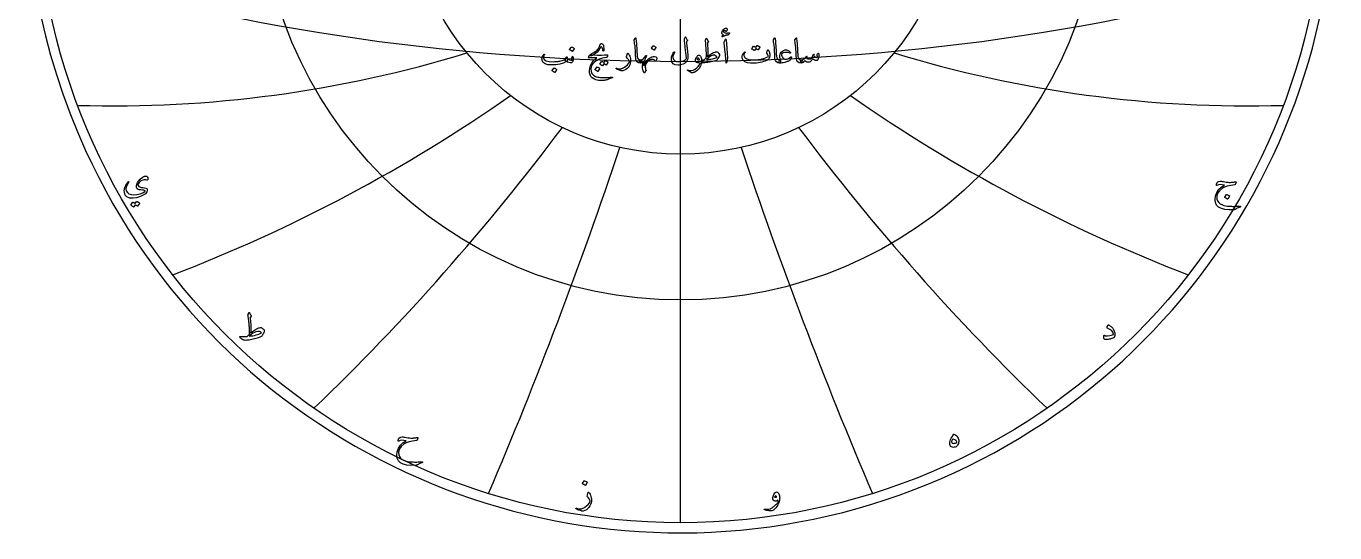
# Model space of a CAD drawing. Header units: millimetres. Extents: x -137 to 137, y -137 to 141.
# Drawn here: x -137.1 to 137.1, y -137.1 to -31.1 of the extents above; entities that cross this region are included whole.
import ezdxf

# ---------------------------------------------------------------- set-up
doc = ezdxf.new("R2010")
doc.units = ezdxf.units.MM
for name, color, linetype in [('CUT_OUTER', 1, 'Continuous'), ('ENGRAVE', 7, 'Continuous'), ('ENGRAVE_FINE', 8, 'Continuous'), ('TEXT', 5, 'Continuous')]:
    doc.layers.add(name, color=color, linetype=linetype)

msp = doc.modelspace()

# ---------------------------------------------------------------- linework, layer by layer
at = {"layer": 'CUT_OUTER'}
for start, end in [(92.1943, 204.6095), (204.6093, 87.8054)]:
    msp.add_arc((0, 0), 137.1, start, end, dxfattribs=at)
at = {"layer": 'ENGRAVE'}
for points in [[(0, -135), (0, 135)], [(0, -135), (0, -57.85)]]:
    msp.add_lwpolyline(points, dxfattribs=at)
for radius in [135, 88.37, 57.85]:
    msp.add_circle((0, 0), radius, dxfattribs=at)
for centre, radius, start, end in [((-118.91, 205.95), 253.7, 268.3266, 286.9978), ((118.91, 205.95), 253.7, 253.0022, 271.6734), ((-223.78, 223.78), 328.57, 290.9332, 304.9366), ((223.78, 223.78), 328.57, 235.0634, 249.0668), ((-410.54, 237.02), 482.21, 313.7976, 323.1332), ((410.54, 237.02), 482.21, 216.8668, 226.2024), ((-915.03, 245.18), 951.42, 336.84938, 341.51719), ((915.03, 245.18), 951.42, 198.48281, 203.15062)]:
    msp.add_arc(centre, radius, start, end, dxfattribs=at)
at = {"layer": 'ENGRAVE_FINE'}
msp.add_arc((0, 439.66), 478.09, 253.7726, 286.2274, dxfattribs=at)
at = {"layer": 'TEXT'}
for points in [[(10.01, -32.89), (9.92, -32.9), (9.83, -32.92), (9.75, -32.94), (9.68, -32.95), (9.61, -32.97), (9.55, -32.98), (9.5, -33), (9.45, -33.01), (9.41, -33.03), (9.36, -33.05), (9.29, -33.07), (9.22, -33.1), (9.14, -33.13), (9.05, -33.17), (8.95, -33.22), (8.84, -33.26), (8.8, -33.28), (8.76, -33.28), (8.73, -33.26), (8.71, -33.24), (8.69, -33.16), (8.73, -33.08), (8.83, -32.99), (8.99, -32.88), (8.87, -32.81), (8.78, -32.74), (8.72, -32.66), (8.68, -32.58), (8.68, -32.42), (8.72, -32.24), (8.8, -32.06), (8.93, -31.86), (9.09, -31.68), (9.24, -31.55), (9.41, -31.48), (9.58, -31.47), (9.67, -31.5), (9.73, -31.54), (9.77, -31.62), (9.77, -31.72), (9.76, -31.83), (9.73, -31.93), (9.69, -32.02), (9.64, -32.1), (9.59, -32.15), (9.55, -32.18), (9.51, -32.17), (9.47, -32.13), (9.42, -32.07), (9.37, -32.03), (9.32, -32.01), (9.25, -31.99), (9.18, -31.99), (9.12, -32.01), (9.07, -32.04), (9.03, -32.08), (8.99, -32.13), (8.98, -32.18), (9, -32.23), (9.03, -32.27), (9.17, -32.37), (9.33, -32.44), (9.52, -32.49), (9.74, -32.51), (9.76, -32.51), (9.78, -32.51), (9.81, -32.5), (9.83, -32.5), (9.86, -32.49), (9.89, -32.49), (9.93, -32.48), (9.96, -32.47), (10, -32.47), (10.03, -32.46), (10.07, -32.45), (10.09, -32.45), (10.12, -32.44), (10.14, -32.44), (10.16, -32.44), (10.17, -32.44), (10.2, -32.44), (10.23, -32.45), (10.25, -32.47), (10.26, -32.49), (10.27, -32.51), (10.27, -32.53), (10.27, -32.55), (10.27, -32.57), (10.2, -32.7), (10.13, -32.8), (10.07, -32.86), (10.01, -32.89)], [(-22.87, -35.43), (-22.86, -35.43), (-22.85, -35.42), (-22.84, -35.42), (-22.82, -35.42), (-22.67, -35.48), (-22.54, -35.55), (-22.42, -35.63), (-22.3, -35.73), (-22.29, -35.74), (-22.28, -35.75), (-22.29, -35.77), (-22.29, -35.78), (-22.63, -36.33), (-22.65, -36.35), (-22.66, -36.35), (-22.68, -36.34), (-22.71, -36.33), (-22.73, -36.31), (-22.76, -36.29), (-22.8, -36.26), (-22.86, -36.23), (-22.93, -36.18), (-23.01, -36.13), (-23.11, -36.07), (-23.21, -36.01), (-23.23, -36), (-23.24, -35.99), (-23.24, -35.98), (-23.23, -35.96)], [(-19.09, -37.21), (-19.04, -37.16), (-18.99, -37.11), (-18.94, -37.06), (-18.87, -37.01), (-18.81, -36.96), (-18.73, -36.91), (-18.65, -36.86), (-18.56, -36.81), (-18.17, -36.58), (-17.86, -36.38), (-17.62, -36.21), (-17.44, -36.06), (-17.31, -35.91), (-17.2, -35.76), (-17.11, -35.6), (-17.03, -35.43), (-17, -35.34), (-16.97, -35.26), (-16.94, -35.18), (-16.9, -35.11), (-16.87, -35.04), (-16.85, -34.98), (-16.82, -34.93), (-16.79, -34.88), (-16.73, -34.79), (-16.67, -34.73), (-16.6, -34.69), (-16.52, -34.68), (-16.45, -34.69), (-16.38, -34.73), (-16.31, -34.79), (-16.24, -34.88), (-16.16, -35.07), (-16.1, -35.35), (-16.08, -35.73), (-16.09, -36.18), (-16.09, -36.22), (-16.11, -36.25), (-16.13, -36.27), (-16.16, -36.28), (-16.19, -36.27), (-16.22, -36.25), (-16.24, -36.22), (-16.25, -36.17), (-16.3, -35.83), (-16.38, -35.58), (-16.49, -35.43), (-16.62, -35.38), (-16.65, -35.38), (-16.68, -35.4), (-16.72, -35.43), (-16.76, -35.47), (-16.77, -35.5), (-16.79, -35.53), (-16.81, -35.56), (-16.84, -35.61), (-16.86, -35.65), (-16.89, -35.71), (-16.92, -35.77), (-16.96, -35.83), (-17.17, -36.17), (-17.45, -36.49), (-17.8, -36.78), (-18.24, -37.05), (-18.24, -37.06), (-18.25, -37.06), (-18.28, -37.08), (-18.31, -37.1), (-18.35, -37.12), (-18.4, -37.15), (-18.46, -37.19), (-18.53, -37.23), (-18.67, -37.29), (-18.81, -37.31), (-18.95, -37.28), (-19.09, -37.21)], [(-9.45, -33.55), (-9.44, -33.53), (-9.43, -33.52), (-9.41, -33.51), (-9.4, -33.51), (-9.39, -33.52), (-9.37, -33.55), (-9.36, -33.6), (-9.34, -33.66), (-9.28, -34.21), (-9.24, -34.71), (-9.2, -35.17), (-9.17, -35.59), (-9.15, -35.95), (-9.14, -36.27), (-9.12, -36.55), (-9.11, -36.8), (-9.1, -37.01), (-9.09, -37.18), (-9.08, -37.32), (-9.08, -37.42), (-9.01, -37.71), (-8.87, -37.93), (-8.65, -38.07), (-8.35, -38.13), (-8.27, -38.15), (-8.21, -38.2), (-8.19, -38.28), (-8.2, -38.39), (-8.23, -38.56), (-8.27, -38.68), (-8.31, -38.76), (-8.35, -38.78), (-8.77, -38.73), (-9.08, -38.56), (-9.28, -38.28), (-9.37, -37.9), (-9.38, -37.71), (-9.39, -37.52), (-9.4, -37.34), (-9.41, -37.15), (-9.42, -36.96), (-9.43, -36.78), (-9.44, -36.59), (-9.45, -36.4), (-9.46, -36.04), (-9.48, -35.72), (-9.5, -35.43), (-9.53, -35.18), (-9.57, -34.94), (-9.61, -34.68), (-9.66, -34.4), (-9.71, -34.11), (-9.71, -34.06), (-9.71, -34.01), (-9.7, -33.97), (-9.69, -33.93)], [(-5.76, -35.17), (-5.75, -35.16), (-5.74, -35.15), (-5.72, -35.15), (-5.7, -35.15), (-5.56, -35.21), (-5.43, -35.28), (-5.3, -35.36), (-5.19, -35.46), (-5.17, -35.47), (-5.17, -35.49), (-5.17, -35.5), (-5.18, -35.51), (-5.52, -36.07), (-5.53, -36.08), (-5.55, -36.08), (-5.57, -36.08), (-5.59, -36.06), (-5.61, -36.04), (-5.64, -36.02), (-5.69, -35.99), (-5.74, -35.96), (-5.81, -35.91), (-5.9, -35.86), (-5.99, -35.8), (-6.1, -35.74), (-6.11, -35.73), (-6.12, -35.72), (-6.12, -35.71), (-6.11, -35.7)], [(0.98, -33.38), (1, -33.36), (1.01, -33.34), (1.03, -33.33), (1.06, -33.33), (1.08, -33.33), (1.1, -33.35), (1.12, -33.37), (1.13, -33.4), (1.2, -33.56), (1.27, -33.71), (1.34, -33.83), (1.43, -33.92), (1.45, -33.96), (1.46, -34), (1.45, -34.05), (1.42, -34.1), (1.4, -34.12), (1.38, -34.15), (1.37, -34.17), (1.35, -34.19), (1.34, -34.21), (1.33, -34.23), (1.31, -34.25), (1.3, -34.27), (1.28, -34.29), (1.27, -34.33), (1.26, -34.37), (1.26, -34.41), (1.27, -34.54), (1.28, -34.67), (1.29, -34.82), (1.31, -34.98), (1.33, -35.15), (1.35, -35.33), (1.37, -35.53), (1.4, -35.73), (1.42, -35.94), (1.45, -36.13), (1.47, -36.31), (1.49, -36.48), (1.5, -36.63), (1.52, -36.78), (1.53, -36.91), (1.54, -37.03), (1.54, -37.39), (1.52, -37.73), (1.45, -38.06), (1.34, -38.36), (1.23, -38.54), (1.07, -38.7), (0.85, -38.85), (0.58, -38.99), (0.28, -39.1), (0, -39.19), (-0.27, -39.23), (-0.51, -39.25), (-1.12, -39.16), (-1.56, -38.93), (-1.83, -38.55), (-1.92, -38.03), (-1.89, -37.63), (-1.79, -37.25), (-1.61, -36.88), (-1.37, -36.51), (-1.35, -36.49), (-1.33, -36.47), (-1.31, -36.47), (-1.29, -36.47), (-1.27, -36.48), (-1.25, -36.49), (-1.24, -36.51), (-1.23, -36.52), (-1.23, -36.55), (-1.23, -36.57), (-1.23, -36.6), (-1.24, -36.62), (-1.41, -36.94), (-1.53, -37.22), (-1.59, -37.45), (-1.6, -37.63), (-1.48, -38.01), (-1.22, -38.29), (-0.82, -38.44), (-0.27, -38.48), (0.22, -38.42), (0.63, -38.3), (0.98, -38.11), (1.24, -37.84), (1.24, -37.72), (1.23, -37.57), (1.22, -37.4), (1.2, -37.21), (1.18, -37), (1.15, -36.76), (1.12, -36.51), (1.08, -36.23), (1.04, -35.94), (1.01, -35.65), (0.98, -35.38), (0.95, -35.1), (0.92, -34.83), (0.89, -34.57), (0.87, -34.3), (0.85, -34.05), (0.82, -33.8), (0.83, -33.77), (0.83, -33.75), (0.84, -33.72), (0.85, -33.7)], [(5.41, -33.64), (5.43, -33.62), (5.44, -33.61), (5.46, -33.61), (5.47, -33.61), (5.48, -33.61), (5.5, -33.62), (5.51, -33.64), (5.52, -33.66), (5.57, -33.76), (5.61, -33.85), (5.65, -33.94), (5.69, -34.01), (5.73, -34.08), (5.76, -34.14), (5.8, -34.19), (5.83, -34.23), (5.86, -34.26), (5.86, -34.3), (5.86, -34.34), (5.83, -34.38), (5.69, -34.56), (5.67, -34.59), (5.66, -34.62), (5.65, -34.66), (5.65, -34.71), (5.67, -35.05), (5.69, -35.35), (5.71, -35.61), (5.72, -35.83), (5.73, -36.01), (5.74, -36.15), (5.74, -36.25), (5.74, -36.31), (5.74, -36.49), (5.74, -36.66), (5.73, -36.82), (5.72, -36.97), (5.71, -37.11), (5.69, -37.24), (5.67, -37.36), (5.65, -37.47), (6.14, -37.1), (6.57, -36.81), (6.93, -36.6), (7.23, -36.49), (7.36, -36.46), (7.47, -36.44), (7.58, -36.45), (7.67, -36.47), (7.8, -36.54), (7.92, -36.64), (8.03, -36.79), (8.14, -36.97), (8.16, -37.01), (8.16, -37.06), (8.16, -37.11), (8.15, -37.18), (8.08, -37.4), (7.99, -37.61), (7.89, -37.81), (7.78, -38), (7.67, -38.13), (7.51, -38.23), (7.31, -38.32), (7.07, -38.4), (6.74, -38.47), (6.41, -38.53), (6.09, -38.59), (5.76, -38.65), (5.44, -38.69), (5.13, -38.73), (4.81, -38.76), (4.5, -38.78), (4.47, -38.77), (4.44, -38.74), (4.41, -38.69), (4.38, -38.62), (4.36, -38.54), (4.34, -38.45), (4.34, -38.37), (4.35, -38.29), (4.37, -38.23), (4.4, -38.18), (4.45, -38.14), (4.5, -38.13), (4.58, -38.12), (4.65, -38.12), (4.71, -38.11), (4.78, -38.11), (4.83, -38.1), (4.89, -38.09), (4.94, -38.09), (4.98, -38.08), (5.39, -37.69), (5.39, -37.67), (5.4, -37.65), (5.4, -37.63), (5.4, -37.59), (5.41, -37.56), (5.41, -37.52), (5.41, -37.47), (5.42, -37.42), (5.42, -37.36), (5.42, -37.3), (5.42, -37.23), (5.43, -37.17), (5.43, -37.09), (5.43, -37.02), (5.43, -36.94), (5.43, -36.86), (5.42, -36.76), (5.42, -36.65), (5.42, -36.53), (5.41, -36.38), (5.4, -36.21), (5.39, -36.03), (5.38, -35.84), (5.37, -35.62), (5.34, -35.15), (5.31, -34.78), (5.28, -34.5), (5.26, -34.32), (5.24, -34.21), (5.23, -34.12), (5.22, -34.07), (5.22, -34.03), (5.24, -33.97), (5.27, -33.92), (5.29, -33.87), (5.31, -33.82), (5.34, -33.77), (5.36, -33.73), (5.39, -33.68), (5.41, -33.64)], [(9.35, -33.92), (9.42, -33.78), (9.48, -33.74), (9.52, -33.78), (9.55, -33.9), (9.71, -35.68), (9.81, -36.77), (9.84, -37.64), (9.78, -38.3), (9.65, -38.73), (9.63, -38.77), (9.6, -38.78), (9.59, -38.79), (9.57, -38.77), (9.56, -38.75), (9.55, -38.72), (9.54, -38.69), (9.54, -38.65), (9.54, -38.34), (9.53, -38), (9.5, -37.65), (9.45, -37.28), (9.44, -37.18), (9.42, -36.92), (9.37, -36.49), (9.3, -35.9), (9.14, -34.59), (9.14, -34.52), (9.14, -34.45), (9.15, -34.39), (9.17, -34.34)], [(16.03, -35.12), (16.04, -35.11), (16.05, -35.1), (16.07, -35.1), (16.09, -35.1), (16.16, -35.13), (16.23, -35.16), (16.3, -35.19), (16.36, -35.22), (16.42, -35.26), (16.48, -35.3), (16.54, -35.35), (16.6, -35.4), (16.61, -35.41), (16.62, -35.43), (16.62, -35.45), (16.61, -35.46), (16.26, -36.02), (16.25, -36.02), (16.24, -36.02), (16.22, -36.02), (16.2, -36), (16.18, -35.99), (16.15, -35.97), (16.12, -35.95), (16.07, -35.92), (16.02, -35.88), (15.95, -35.84), (15.87, -35.8), (15.78, -35.75), (15.51, -36.17), (15.49, -36.19), (15.48, -36.19), (15.46, -36.18), (15.43, -36.17), (15.41, -36.15), (15.38, -36.13), (15.34, -36.1), (15.28, -36.07), (15.21, -36.02), (15.13, -35.97), (15.04, -35.91), (14.93, -35.85), (14.91, -35.84), (14.91, -35.83), (14.91, -35.82), (14.92, -35.8), (15.27, -35.27), (15.28, -35.27), (15.3, -35.26), (15.31, -35.26), (15.33, -35.26), (15.39, -35.28), (15.45, -35.3), (15.51, -35.33), (15.56, -35.36), (15.62, -35.39), (15.67, -35.42), (15.72, -35.46), (15.77, -35.5)], [(19.72, -33.55), (19.73, -33.53), (19.74, -33.52), (19.76, -33.51), (19.77, -33.51), (19.78, -33.52), (19.8, -33.55), (19.81, -33.6), (19.83, -33.66), (19.89, -34.21), (19.93, -34.71), (19.97, -35.17), (20, -35.59), (20.02, -35.95), (20.03, -36.27), (20.05, -36.55), (20.06, -36.8), (20.07, -37.01), (20.08, -37.18), (20.09, -37.32), (20.09, -37.42), (20.16, -37.71), (20.3, -37.93), (20.52, -38.07), (20.82, -38.13), (20.9, -38.15), (20.96, -38.2), (20.98, -38.28), (20.97, -38.39), (20.94, -38.56), (20.9, -38.68), (20.86, -38.76), (20.82, -38.78), (20.4, -38.73), (20.09, -38.56), (19.89, -38.28), (19.8, -37.9), (19.79, -37.71), (19.78, -37.52), (19.77, -37.34), (19.76, -37.15), (19.75, -36.96), (19.74, -36.78), (19.73, -36.59), (19.72, -36.4), (19.71, -36.04), (19.69, -35.72), (19.67, -35.43), (19.64, -35.18), (19.6, -34.94), (19.56, -34.68), (19.51, -34.4), (19.46, -34.11), (19.46, -34.06), (19.46, -34.01), (19.47, -33.97), (19.48, -33.93)], [(24.21, -33.55), (24.22, -33.53), (24.24, -33.52), (24.25, -33.51), (24.26, -33.51), (24.28, -33.52), (24.29, -33.55), (24.31, -33.6), (24.32, -33.66), (24.38, -34.21), (24.43, -34.71), (24.47, -35.17), (24.49, -35.59), (24.51, -35.95), (24.53, -36.27), (24.54, -36.55), (24.55, -36.8), (24.57, -37.01), (24.57, -37.18), (24.58, -37.32), (24.59, -37.42), (24.65, -37.71), (24.79, -37.93), (25.01, -38.07), (25.31, -38.13), (25.4, -38.15), (25.45, -38.2), (25.47, -38.28), (25.46, -38.39), (25.43, -38.56), (25.39, -38.68), (25.35, -38.76), (25.31, -38.78), (24.89, -38.73), (24.58, -38.56), (24.38, -38.28), (24.3, -37.9), (24.28, -37.71), (24.27, -37.52), (24.26, -37.34), (24.25, -37.15), (24.24, -36.96), (24.23, -36.78), (24.22, -36.59), (24.22, -36.4), (24.2, -36.04), (24.18, -35.72), (24.16, -35.43), (24.13, -35.18), (24.09, -34.94), (24.05, -34.68), (24.01, -34.4), (23.96, -34.11), (23.95, -34.06), (23.95, -34.01), (23.96, -33.97), (23.98, -33.93)], [(-23.79, -37.82), (-23.78, -37.83), (-23.77, -37.83), (-23.77, -37.83), (-23.76, -37.84), (-23.76, -37.84), (-23.75, -37.85), (-23.74, -37.85), (-23.74, -37.86), (-23.68, -37.93), (-23.66, -38.03), (-23.67, -38.15), (-23.72, -38.31), (-23.76, -38.4), (-23.8, -38.46), (-23.85, -38.49), (-23.9, -38.48), (-23.92, -38.46), (-23.94, -38.46), (-23.96, -38.46), (-23.97, -38.47), (-24.56, -38.79), (-25.28, -39.02), (-26.1, -39.16), (-27.05, -39.19), (-27.81, -39.13), (-28.39, -38.95), (-28.78, -38.67), (-28.98, -38.28), (-29.01, -38.09), (-29.02, -37.91), (-29, -37.72), (-28.96, -37.54), (-28.9, -37.38), (-28.83, -37.23), (-28.74, -37.09), (-28.64, -36.97), (-28.63, -36.95), (-28.61, -36.94), (-28.59, -36.94), (-28.56, -36.94), (-28.54, -36.95), (-28.53, -36.96), (-28.52, -36.97), (-28.51, -36.99), (-28.5, -37), (-28.5, -37.02), (-28.51, -37.05), (-28.53, -37.08), (-28.63, -37.23), (-28.7, -37.38), (-28.73, -37.53), (-28.73, -37.67), (-28.56, -38.03), (-28.16, -38.29), (-27.53, -38.44), (-26.67, -38.5), (-26.43, -38.49), (-26.2, -38.48), (-25.96, -38.46), (-25.73, -38.44), (-25.5, -38.41), (-25.27, -38.37), (-25.04, -38.32), (-24.82, -38.27), (-24.6, -38.2), (-24.43, -38.14), (-24.29, -38.08), (-24.19, -38.02), (-24.15, -37.99), (-24.11, -37.95), (-24.08, -37.9), (-24.05, -37.84), (-24.03, -37.78), (-24, -37.72), (-23.97, -37.65), (-23.95, -37.57), (-23.94, -37.54), (-23.92, -37.52), (-23.9, -37.51), (-23.88, -37.5), (-23.85, -37.49), (-23.82, -37.49), (-23.8, -37.5), (-23.77, -37.52), (-23.76, -37.54), (-23.74, -37.57), (-23.74, -37.61), (-23.74, -37.65)], [(-24.01, -38.4), (-24.09, -38.33), (-24.13, -38.23), (-24.13, -38.12), (-24.09, -37.99), (-24.02, -37.87), (-23.95, -37.8), (-23.88, -37.77), (-23.82, -37.79), (-23.55, -37.97), (-23.28, -38.1), (-23.01, -38.17), (-22.74, -38.19), (-22.73, -38.19), (-22.72, -38.19), (-22.72, -38.18), (-22.71, -38.16), (-22.72, -38.14), (-22.74, -38.1), (-22.78, -38.06), (-22.82, -38), (-22.83, -37.98), (-22.84, -37.96), (-22.84, -37.94), (-22.84, -37.92), (-22.66, -37.42), (-22.66, -37.4), (-22.65, -37.39), (-22.63, -37.38), (-22.62, -37.38), (-22.61, -37.38), (-22.59, -37.39), (-22.58, -37.4), (-22.58, -37.42), (-22.52, -37.58), (-22.49, -37.74), (-22.48, -37.9), (-22.49, -38.06), (-22.52, -38.26), (-22.57, -38.42), (-22.63, -38.55), (-22.71, -38.64), (-22.76, -38.68), (-22.81, -38.72), (-22.86, -38.74), (-22.9, -38.75), (-23.15, -38.76), (-23.41, -38.7), (-23.7, -38.58), (-24.01, -38.4)], [(-18.3, -37.09), (-17.37, -37.12), (-16.56, -37.13), (-15.89, -37.1), (-15.33, -37.05), (-15.32, -37.04), (-15.3, -37.05), (-15.29, -37.05), (-15.28, -37.06), (-15.27, -37.07), (-15.27, -37.08), (-15.27, -37.09), (-15.27, -37.11), (-15.28, -37.18), (-15.3, -37.24), (-15.31, -37.29), (-15.32, -37.34), (-15.33, -37.39), (-15.35, -37.43), (-15.36, -37.46), (-15.37, -37.49), (-15.39, -37.53), (-15.42, -37.57), (-15.45, -37.59), (-15.49, -37.6), (-16.32, -37.75), (-17.05, -37.99), (-17.67, -38.31), (-18.19, -38.72), (-18.44, -39.02), (-18.63, -39.33), (-18.75, -39.66), (-18.79, -40.01), (-18.75, -40.55), (-18.57, -41), (-18.26, -41.34), (-17.82, -41.58), (-17.59, -41.66), (-17.34, -41.72), (-17.07, -41.76), (-16.77, -41.8), (-16.45, -41.82), (-16.11, -41.83), (-15.75, -41.83), (-15.36, -41.82), (-15.22, -41.81), (-15.09, -41.81), (-14.96, -41.8), (-14.83, -41.79), (-14.7, -41.77), (-14.58, -41.76), (-14.46, -41.75), (-14.35, -41.73), (-14.31, -41.73), (-14.29, -41.74), (-14.27, -41.76), (-14.27, -41.79), (-14.27, -41.83), (-14.28, -41.86), (-14.29, -41.88), (-14.31, -41.89), (-14.51, -41.97), (-14.71, -42.05), (-14.89, -42.12), (-15.06, -42.18), (-15.23, -42.24), (-15.37, -42.29), (-15.51, -42.33), (-15.64, -42.36), (-15.76, -42.38), (-15.87, -42.4), (-15.98, -42.42), (-16.09, -42.44), (-16.2, -42.45), (-16.3, -42.46), (-16.4, -42.46), (-16.5, -42.46), (-17.18, -42.41), (-17.74, -42.29), (-18.19, -42.12), (-18.53, -41.88), (-18.78, -41.58), (-18.96, -41.24), (-19.05, -40.84), (-19.08, -40.39), (-19.01, -39.84), (-18.84, -39.3), (-18.57, -38.78), (-18.2, -38.27), (-18.06, -38.12), (-17.89, -37.97), (-17.71, -37.83), (-17.51, -37.7), (-19.27, -37.68), (-19.31, -37.67), (-19.33, -37.63), (-19.32, -37.59), (-19.29, -37.52), (-19.23, -37.44), (-19.18, -37.35), (-19.13, -37.28), (-19.09, -37.22), (-19.05, -37.17), (-19.02, -37.12), (-18.99, -37.09), (-18.97, -37.07), (-18.92, -37.06), (-18.79, -37.07), (-18.59, -37.07), (-18.3, -37.09)], [(-15.78, -38.3), (-15.77, -38.29), (-15.76, -38.29), (-15.74, -38.29), (-15.72, -38.29), (-15.65, -38.31), (-15.58, -38.34), (-15.52, -38.38), (-15.45, -38.41), (-15.39, -38.45), (-15.33, -38.49), (-15.27, -38.54), (-15.21, -38.58), (-15.2, -38.6), (-15.19, -38.62), (-15.19, -38.63), (-15.2, -38.65), (-15.55, -39.2), (-15.56, -39.21), (-15.57, -39.21), (-15.59, -39.2), (-15.62, -39.19), (-15.63, -39.17), (-15.66, -39.16), (-15.69, -39.13), (-15.74, -39.1), (-15.8, -39.07), (-15.86, -39.03), (-15.94, -38.98), (-16.03, -38.93), (-16.31, -39.36), (-16.32, -39.37), (-16.33, -39.38), (-16.35, -39.37), (-16.38, -39.35), (-16.4, -39.34), (-16.43, -39.32), (-16.47, -39.29), (-16.53, -39.25), (-16.6, -39.21), (-16.68, -39.16), (-16.78, -39.1), (-16.89, -39.03), (-16.9, -39.02), (-16.9, -39.01), (-16.9, -39), (-16.89, -38.99), (-16.54, -38.46), (-16.53, -38.45), (-16.52, -38.45), (-16.5, -38.44), (-16.48, -38.45), (-16.42, -38.47), (-16.36, -38.49), (-16.3, -38.52), (-16.25, -38.54), (-16.19, -38.58), (-16.14, -38.61), (-16.09, -38.65), (-16.04, -38.69)], [(-11.12, -36.76), (-11.12, -36.74), (-11.11, -36.73), (-11.11, -36.72), (-11.1, -36.72), (-11.08, -36.72), (-11.06, -36.73), (-11.03, -36.75), (-10.99, -36.78), (-10.86, -36.93), (-10.75, -37.12), (-10.65, -37.32), (-10.57, -37.55), (-10.51, -37.8), (-10.47, -38.05), (-10.46, -38.29), (-10.47, -38.53), (-10.53, -38.84), (-10.64, -39.14), (-10.79, -39.43), (-10.98, -39.7), (-11.2, -39.95), (-11.46, -40.15), (-11.76, -40.31), (-12.08, -40.42), (-12.17, -40.44), (-12.26, -40.44), (-12.34, -40.44), (-12.43, -40.41), (-12.63, -40.34), (-12.81, -40.28), (-12.97, -40.22), (-13.12, -40.16), (-13.24, -40.11), (-13.34, -40.07), (-13.42, -40.03), (-13.48, -39.99), (-13.49, -39.98), (-13.5, -39.97), (-13.51, -39.96), (-13.51, -39.95), (-13.51, -39.94), (-13.51, -39.92), (-13.5, -39.91), (-13.49, -39.9), (-13.48, -39.89), (-13.46, -39.89), (-13.44, -39.89), (-13.42, -39.89), (-13.3, -39.92), (-13.18, -39.95), (-13.07, -39.97), (-12.96, -39.99), (-12.86, -40), (-12.76, -40), (-12.66, -40), (-12.57, -39.99), (-12.47, -39.98), (-12.38, -39.96), (-12.28, -39.93), (-12.18, -39.89), (-12.07, -39.84), (-11.97, -39.79), (-11.85, -39.72), (-11.74, -39.65), (-11.42, -39.42), (-11.14, -39.17), (-10.91, -38.9), (-10.73, -38.61), (-10.72, -38.58), (-10.71, -38.56), (-10.71, -38.52), (-10.72, -38.49), (-10.79, -38.29), (-10.91, -38.06), (-11.08, -37.81), (-11.28, -37.54), (-11.29, -37.52), (-11.3, -37.51), (-11.3, -37.49), (-11.3, -37.48)], [(-7.19, -38.72), (-7.27, -38.89), (-7.33, -39.07), (-7.36, -39.26), (-7.38, -39.46), (-7.37, -39.67), (-7.35, -39.88), (-7.3, -40.11), (-7.23, -40.33), (-7.22, -40.36), (-7.22, -40.39), (-7.22, -40.41), (-7.23, -40.43), (-7.49, -40.8), (-7.52, -40.83), (-7.54, -40.84), (-7.56, -40.84), (-7.57, -40.83), (-7.82, -40.41), (-7.94, -39.89), (-7.94, -39.27), (-7.81, -38.55), (-7.93, -38.65), (-8.07, -38.72), (-8.2, -38.77), (-8.35, -38.78), (-8.38, -38.77), (-8.41, -38.74), (-8.44, -38.69), (-8.46, -38.63), (-8.47, -38.59), (-8.48, -38.55), (-8.49, -38.51), (-8.5, -38.46), (-8.5, -38.42), (-8.5, -38.38), (-8.51, -38.34), (-8.51, -38.3), (-8.51, -38.23), (-8.48, -38.17), (-8.43, -38.14), (-8.35, -38.13), (-8.05, -38.06), (-7.78, -37.9), (-7.51, -37.64), (-7.27, -37.29), (-7.24, -37.24), (-7.2, -37.21), (-7.17, -37.21), (-7.13, -37.22), (-7.1, -37.24), (-7.09, -37.27), (-7.09, -37.3), (-7.1, -37.33), (-7.17, -37.44), (-7.23, -37.56), (-7.29, -37.67), (-7.35, -37.79), (-7.4, -37.91), (-7.45, -38.04), (-7.5, -38.16), (-7.55, -38.29), (-7.66, -38.63), (-7.72, -38.93), (-7.73, -39.18), (-7.7, -39.38), (-7.69, -39.39), (-7.69, -39.39), (-7.69, -39.4), (-7.69, -39.4), (-7.69, -39.4), (-7.69, -39.39), (-7.69, -39.39), (-7.68, -39.38), (-7.64, -39.28), (-7.59, -39.18), (-7.55, -39.08), (-7.5, -38.98), (-7.45, -38.88), (-7.4, -38.79), (-7.34, -38.7), (-7.28, -38.61), (-7.24, -38.54), (-7.21, -38.5), (-7.17, -38.49), (-7.15, -38.5), (-7.13, -38.53), (-7.13, -38.58), (-7.15, -38.64), (-7.19, -38.72)], [(-5.36, -38.33), (-5.45, -38.18), (-5.58, -38.08), (-5.73, -38.03), (-5.9, -38.03), (-6.01, -38.04), (-6.11, -38.06), (-6.21, -38.08), (-6.3, -38.1), (-6.4, -38.13), (-6.5, -38.17), (-6.59, -38.21), (-6.69, -38.26), (-6.85, -38.37), (-7, -38.52), (-7.15, -38.72), (-7.28, -38.95), (-7.32, -39.01), (-7.36, -39.04), (-7.39, -39.05), (-7.42, -39.03), (-7.45, -39.01), (-7.46, -38.97), (-7.45, -38.93), (-7.44, -38.89), (-7.41, -38.83), (-7.38, -38.78), (-7.36, -38.73), (-7.34, -38.69), (-7.32, -38.66), (-7.31, -38.63), (-7.3, -38.61), (-7.28, -38.59), (-7.18, -38.43), (-7.07, -38.28), (-6.96, -38.15), (-6.84, -38.03), (-6.72, -37.92), (-6.6, -37.82), (-6.48, -37.73), (-6.35, -37.66), (-6.03, -37.51), (-5.73, -37.43), (-5.45, -37.43), (-5.2, -37.49), (-5.09, -37.54), (-5.01, -37.61), (-4.96, -37.7), (-4.95, -37.8), (-4.96, -37.94), (-5, -38.07), (-5.07, -38.19), (-5.16, -38.31), (-5.23, -38.36), (-5.28, -38.38), (-5.33, -38.37), (-5.36, -38.33)], [(4.36, -38.86), (4.19, -39.46), (3.9, -39.96), (3.5, -40.36), (2.99, -40.67), (2.91, -40.7), (2.84, -40.73), (2.77, -40.75), (2.7, -40.77), (2.64, -40.79), (2.57, -40.8), (2.5, -40.81), (2.44, -40.82), (2.29, -40.8), (2.08, -40.72), (1.82, -40.58), (1.51, -40.38), (1.48, -40.35), (1.46, -40.32), (1.45, -40.29), (1.46, -40.27), (1.48, -40.25), (1.5, -40.24), (1.53, -40.24), (1.56, -40.25), (1.88, -40.36), (2.24, -40.36), (2.64, -40.25), (3.08, -40.04), (3.44, -39.8), (3.73, -39.52), (3.97, -39.19), (4.14, -38.82), (4.14, -38.8), (4.14, -38.79), (4.13, -38.79), (4.12, -38.78), (3.87, -38.77), (3.66, -38.74), (3.48, -38.69), (3.34, -38.64), (3.24, -38.55), (3.17, -38.42), (3.14, -38.26), (3.15, -38.07), (3.16, -38.04), (3.16, -38.02), (3.17, -37.99), (3.18, -37.96), (3.18, -37.94), (3.19, -37.91), (3.2, -37.88), (3.21, -37.84), (3.3, -37.64), (3.4, -37.47), (3.52, -37.33), (3.66, -37.23), (3.8, -37.17), (3.94, -37.17), (4.05, -37.23), (4.16, -37.34), (4.26, -37.5), (4.33, -37.68), (4.38, -37.89), (4.4, -38.13), (4.42, -38.13), (4.43, -38.13), (4.44, -38.13), (4.46, -38.12), (4.47, -38.12), (4.48, -38.12), (4.5, -38.12), (4.51, -38.12), (4.56, -38.13), (4.6, -38.16), (4.63, -38.21), (4.64, -38.29), (4.65, -38.37), (4.65, -38.45), (4.64, -38.53), (4.62, -38.61), (4.6, -38.69), (4.57, -38.74), (4.54, -38.77), (4.51, -38.78), (4.37, -38.78), (4.37, -38.79), (4.37, -38.81), (4.36, -38.83), (4.36, -38.86)], [(4.01, -38.05), (3.93, -37.91), (3.85, -37.82), (3.76, -37.77), (3.66, -37.75), (3.6, -37.77), (3.55, -37.79), (3.51, -37.82), (3.47, -37.87), (3.45, -37.89), (3.45, -37.91), (3.46, -37.94), (3.48, -37.97), (3.56, -38.03), (3.66, -38.08), (3.81, -38.1), (3.98, -38.11), (4, -38.1), (4.01, -38.09), (4.01, -38.07), (4.01, -38.05)], [(6.97, -37.14), (6.93, -37.14), (6.9, -37.15), (6.86, -37.15), (6.82, -37.16), (6.46, -37.3), (6.11, -37.5), (5.77, -37.75), (5.43, -38.05), (5.77, -38.02), (6.09, -37.99), (6.39, -37.94), (6.68, -37.9), (6.95, -37.84), (7.21, -37.78), (7.44, -37.71), (7.66, -37.64), (7.68, -37.63), (7.69, -37.62), (7.69, -37.61), (7.68, -37.59), (7.53, -37.4), (7.36, -37.26), (7.17, -37.17), (6.97, -37.14)], [(18.4, -36.08), (18.44, -36.14), (18.49, -36.21), (18.53, -36.28), (18.57, -36.36), (18.6, -36.45), (18.63, -36.54), (18.65, -36.64), (18.67, -36.74), (18.7, -36.95), (18.7, -37.15), (18.69, -37.35), (18.66, -37.55), (18.61, -37.73), (18.54, -37.88), (18.46, -37.99), (18.37, -38.06), (18.07, -38.22), (17.75, -38.36), (17.41, -38.49), (17.06, -38.59), (16.69, -38.68), (16.3, -38.75), (15.89, -38.8), (15.46, -38.83), (14.66, -38.82), (14.01, -38.71), (13.5, -38.5), (13.13, -38.18), (12.97, -37.93), (12.9, -37.66), (12.92, -37.37), (13.01, -37.07), (13.04, -37), (13.08, -36.93), (13.12, -36.87), (13.17, -36.8), (13.22, -36.72), (13.27, -36.65), (13.34, -36.58), (13.4, -36.5), (13.42, -36.48), (13.45, -36.47), (13.47, -36.46), (13.5, -36.47), (13.51, -36.47), (13.53, -36.48), (13.54, -36.5), (13.55, -36.52), (13.55, -36.54), (13.55, -36.57), (13.54, -36.58), (13.53, -36.6), (13.46, -36.68), (13.41, -36.75), (13.36, -36.83), (13.31, -36.92), (13.29, -36.99), (13.27, -37.07), (13.27, -37.14), (13.28, -37.21), (13.51, -37.62), (13.93, -37.91), (14.56, -38.08), (15.38, -38.12), (15.84, -38.1), (16.27, -38.06), (16.68, -38.01), (17.07, -37.93), (17.44, -37.83), (17.79, -37.71), (18.12, -37.57), (18.42, -37.41), (18.39, -37.26), (18.33, -37.09), (18.22, -36.91), (18.08, -36.71), (18.07, -36.69), (18.07, -36.66), (18.08, -36.61), (18.09, -36.54), (18.09, -36.53), (18.1, -36.53), (18.1, -36.52), (18.1, -36.52), (18.12, -36.42), (18.16, -36.32), (18.2, -36.21), (18.26, -36.08), (18.28, -36.04), (18.31, -36.03), (18.35, -36.04), (18.4, -36.08)], [(23.27, -37.6), (23.07, -38.03), (23.04, -38.08), (23.02, -38.11), (23, -38.14), (22.98, -38.16), (22.86, -38.23), (22.74, -38.31), (22.61, -38.37), (22.47, -38.44), (22.33, -38.49), (22.18, -38.55), (22.02, -38.6), (21.85, -38.65), (21.54, -38.73), (21.26, -38.77), (21.02, -38.79), (20.82, -38.78), (20.74, -38.75), (20.69, -38.68), (20.67, -38.57), (20.67, -38.43), (20.69, -38.31), (20.71, -38.21), (20.75, -38.15), (20.79, -38.13), (20.8, -38.13), (20.81, -38.13), (20.81, -38.13), (20.82, -38.13), (20.87, -38.13), (20.93, -38.13), (20.98, -38.13), (21.03, -38.13), (20.94, -38), (20.87, -37.85), (20.83, -37.7), (20.8, -37.52), (20.79, -37.22), (20.85, -36.95), (20.96, -36.71), (21.12, -36.5), (21.34, -36.31), (21.55, -36.16), (21.76, -36.06), (21.96, -36), (22.18, -36), (22.42, -36.08), (22.7, -36.24), (23, -36.49), (23.04, -36.52), (23.06, -36.57), (23.05, -36.61), (23.03, -36.65), (23, -36.69), (22.97, -36.71), (22.93, -36.71), (22.88, -36.7), (22.54, -36.6), (22.2, -36.56), (21.85, -36.59), (21.51, -36.68), (21.37, -36.74), (21.27, -36.8), (21.19, -36.87), (21.15, -36.95), (21.14, -37.05), (21.17, -37.17), (21.24, -37.32), (21.34, -37.5), (21.47, -37.68), (21.59, -37.82), (21.7, -37.91), (21.81, -37.95), (22.04, -37.98), (22.27, -37.95), (22.5, -37.87), (22.73, -37.75), (22.94, -37.6), (23.05, -37.54), (23.14, -37.5), (23.2, -37.48), (23.24, -37.5), (23.26, -37.53), (23.27, -37.55), (23.27, -37.57), (23.27, -37.6)], [(28.83, -36.71), (28.85, -36.7), (28.87, -36.7), (28.89, -36.72), (28.91, -36.76), (28.94, -36.81), (28.96, -36.89), (28.97, -36.99), (28.98, -37.12), (28.98, -37.26), (28.97, -37.4), (28.95, -37.54), (28.93, -37.67), (28.85, -37.93), (28.76, -38.11), (28.66, -38.23), (28.55, -38.27), (28.29, -38.25), (28.06, -38.18), (27.84, -38.07), (27.64, -37.9), (27.51, -38.16), (27.34, -38.37), (27.16, -38.52), (26.95, -38.61), (26.72, -38.63), (26.5, -38.58), (26.27, -38.44), (26.04, -38.24), (25.85, -38.47), (25.67, -38.64), (25.49, -38.75), (25.31, -38.78), (25.28, -38.76), (25.24, -38.7), (25.21, -38.6), (25.18, -38.46), (25.17, -38.32), (25.19, -38.22), (25.24, -38.16), (25.31, -38.13), (25.65, -38.05), (25.94, -37.9), (26.19, -37.69), (26.4, -37.39), (26.41, -37.38), (26.42, -37.37), (26.44, -37.36), (26.45, -37.36), (26.47, -37.36), (26.48, -37.37), (26.5, -37.37), (26.51, -37.39), (26.52, -37.43), (26.5, -37.49), (26.46, -37.59), (26.4, -37.71), (26.48, -37.8), (26.61, -37.87), (26.78, -37.91), (26.99, -37.93), (27.26, -37.88), (27.49, -37.69), (27.69, -37.39), (27.85, -36.95), (27.86, -36.93), (27.87, -36.91), (27.88, -36.9), (27.9, -36.9), (27.92, -36.9), (27.93, -36.91), (27.95, -36.92), (27.96, -36.93), (27.97, -36.95), (27.98, -36.97), (27.98, -36.98), (27.98, -37), (27.9, -37.31), (27.99, -37.38), (28.09, -37.45), (28.21, -37.51), (28.35, -37.55), (28.48, -37.59), (28.58, -37.59), (28.65, -37.57), (28.69, -37.53), (28.7, -37.47), (28.69, -37.38), (28.67, -37.26), (28.62, -37.11), (28.63, -37.07), (28.67, -36.99), (28.74, -36.87), (28.83, -36.71)], [(-26.54, -39.84), (-26.53, -39.83), (-26.52, -39.83), (-26.5, -39.82), (-26.48, -39.83), (-26.34, -39.88), (-26.21, -39.95), (-26.08, -40.04), (-25.97, -40.13), (-25.95, -40.15), (-25.95, -40.16), (-25.95, -40.17), (-25.96, -40.19), (-26.3, -40.74), (-26.31, -40.75), (-26.33, -40.76), (-26.35, -40.75), (-26.37, -40.73), (-26.39, -40.72), (-26.42, -40.7), (-26.47, -40.67), (-26.52, -40.63), (-26.59, -40.59), (-26.68, -40.54), (-26.77, -40.48), (-26.88, -40.41), (-26.89, -40.4), (-26.9, -40.39), (-26.9, -40.38), (-26.89, -40.37)], [(-17.52, -39.63), (-17.52, -39.62), (-17.5, -39.62), (-17.49, -39.61), (-17.47, -39.62), (-17.33, -39.67), (-17.19, -39.74), (-17.07, -39.82), (-16.95, -39.92), (-16.94, -39.93), (-16.93, -39.95), (-16.94, -39.96), (-16.94, -39.98), (-17.29, -40.53), (-17.3, -40.54), (-17.31, -40.55), (-17.33, -40.54), (-17.36, -40.52), (-17.38, -40.51), (-17.41, -40.49), (-17.45, -40.46), (-17.51, -40.42), (-17.58, -40.38), (-17.66, -40.33), (-17.76, -40.27), (-17.87, -40.2), (-17.88, -40.19), (-17.89, -40.18), (-17.89, -40.17), (-17.88, -40.16)], [(-111.84, -63.31), (-112.09, -63.22), (-112.37, -63.22), (-112.67, -63.3), (-113.01, -63.45), (-113.23, -63.6), (-113.4, -63.78), (-113.55, -63.99), (-113.65, -64.23), (-113.67, -64.28), (-113.67, -64.33), (-113.66, -64.38), (-113.64, -64.43), (-113.52, -64.59), (-113.31, -64.72), (-113.02, -64.8), (-112.65, -64.85), (-112.28, -64.89), (-112.01, -64.96), (-111.85, -65.06), (-111.78, -65.2), (-111.77, -65.48), (-111.83, -65.73), (-111.95, -65.95), (-112.13, -66.14), (-112.71, -66.53), (-113.32, -66.82), (-113.97, -67.01), (-114.66, -67.09), (-115.41, -67.04), (-115.98, -66.81), (-116.35, -66.41), (-116.53, -65.84), (-116.55, -65.52), (-116.5, -65.18), (-116.4, -64.81), (-116.24, -64.41), (-116.19, -64.3), (-116.13, -64.2), (-116.07, -64.09), (-116.01, -64), (-115.95, -63.9), (-115.89, -63.81), (-115.82, -63.72), (-115.75, -63.63), (-115.72, -63.6), (-115.68, -63.58), (-115.65, -63.59), (-115.63, -63.62), (-115.61, -63.65), (-115.61, -63.69), (-115.62, -63.72), (-115.64, -63.76), (-115.95, -64.27), (-116.14, -64.73), (-116.2, -65.14), (-116.13, -65.51), (-115.9, -65.89), (-115.57, -66.16), (-115.13, -66.31), (-114.58, -66.36), (-113.88, -66.3), (-113.25, -66.16), (-112.69, -65.93), (-112.2, -65.61), (-112.17, -65.58), (-112.16, -65.55), (-112.17, -65.53), (-112.19, -65.5), (-112.3, -65.45), (-112.48, -65.41), (-112.73, -65.37), (-113.07, -65.34), (-113.41, -65.3), (-113.66, -65.22), (-113.84, -65.11), (-113.94, -64.96), (-113.99, -64.78), (-114, -64.59), (-113.98, -64.39), (-113.93, -64.19), (-113.75, -63.79), (-113.51, -63.42), (-113.21, -63.08), (-112.83, -62.77), (-112.73, -62.7), (-112.64, -62.64), (-112.55, -62.58), (-112.45, -62.54), (-112.37, -62.51), (-112.28, -62.48), (-112.2, -62.46), (-112.13, -62.46), (-111.83, -62.48), (-111.65, -62.61), (-111.59, -62.84), (-111.63, -63.18), (-111.67, -63.26), (-111.72, -63.32), (-111.77, -63.33), (-111.84, -63.31)], [(116.41, -63.79), (116.23, -64.2), (116.21, -64.23), (116.19, -64.25), (116.17, -64.27), (116.14, -64.27), (115.28, -64.41), (114.57, -64.58), (113.99, -64.77), (113.55, -65), (112.94, -65.5), (112.54, -66.05), (112.37, -66.65), (112.41, -67.3), (112.55, -67.65), (112.78, -67.96), (113.11, -68.23), (113.53, -68.46), (113.82, -68.57), (114.19, -68.65), (114.63, -68.71), (115.14, -68.76), (115.42, -68.77), (115.69, -68.78), (115.95, -68.78), (116.21, -68.78), (116.47, -68.77), (116.72, -68.77), (116.97, -68.75), (117.2, -68.73), (117.26, -68.73), (117.3, -68.73), (117.34, -68.75), (117.36, -68.77), (117.37, -68.79), (117.37, -68.81), (117.37, -68.84), (117.36, -68.87), (117.35, -68.88), (117.34, -68.89), (117.33, -68.9), (117.32, -68.91), (117.3, -68.91), (117.29, -68.92), (117.27, -68.93), (117.26, -68.94), (117.04, -69.01), (116.84, -69.08), (116.67, -69.16), (116.52, -69.24), (116.43, -69.29), (116.35, -69.34), (116.27, -69.38), (116.2, -69.42), (116.14, -69.44), (116.09, -69.46), (116.06, -69.47), (116.03, -69.48), (114.97, -69.52), (114.07, -69.44), (113.33, -69.25), (112.74, -68.94), (112.32, -68.52), (112.08, -68), (112, -67.37), (112.09, -66.64), (112.35, -65.9), (112.74, -65.27), (113.28, -64.75), (113.97, -64.34), (113.48, -64.24), (113.06, -64.22), (112.7, -64.27), (112.4, -64.39), (112.38, -64.4), (112.35, -64.41), (112.33, -64.41), (112.31, -64.41), (112.29, -64.4), (112.28, -64.39), (112.28, -64.37), (112.27, -64.35), (112.28, -64.26), (112.3, -64.16), (112.32, -64.07), (112.35, -63.97), (112.45, -63.79), (112.61, -63.66), (112.82, -63.57), (113.09, -63.53), (113.27, -63.53), (113.48, -63.55), (113.74, -63.59), (114.05, -63.65), (114.36, -63.7), (114.65, -63.74), (114.91, -63.76), (115.15, -63.76), (115.27, -63.76), (115.39, -63.75), (115.52, -63.74), (115.66, -63.73), (115.8, -63.71), (115.95, -63.7), (116.1, -63.67), (116.27, -63.65), (116.36, -63.64), (116.42, -63.67), (116.43, -63.71), (116.41, -63.79)], [(-114, -67.77), (-113.99, -67.76), (-113.98, -67.76), (-113.96, -67.76), (-113.94, -67.76), (-113.86, -67.79), (-113.79, -67.82), (-113.72, -67.85), (-113.65, -67.89), (-113.58, -67.93), (-113.52, -67.98), (-113.45, -68.02), (-113.39, -68.08), (-113.38, -68.09), (-113.37, -68.11), (-113.38, -68.13), (-113.38, -68.15), (-113.76, -68.73), (-113.77, -68.74), (-113.78, -68.74), (-113.8, -68.73), (-113.82, -68.72), (-113.84, -68.7), (-113.87, -68.68), (-113.91, -68.66), (-113.96, -68.63), (-114.02, -68.59), (-114.09, -68.55), (-114.17, -68.5), (-114.27, -68.45), (-114.56, -68.9), (-114.57, -68.92), (-114.59, -68.92), (-114.61, -68.91), (-114.64, -68.9), (-114.66, -68.88), (-114.69, -68.86), (-114.74, -68.83), (-114.8, -68.79), (-114.87, -68.74), (-114.96, -68.69), (-115.06, -68.63), (-115.18, -68.56), (-115.19, -68.54), (-115.2, -68.53), (-115.2, -68.52), (-115.19, -68.51), (-114.81, -67.94), (-114.8, -67.93), (-114.78, -67.93), (-114.77, -67.93), (-114.75, -67.93), (-114.68, -67.95), (-114.62, -67.97), (-114.56, -68), (-114.5, -68.03), (-114.44, -68.07), (-114.39, -68.1), (-114.33, -68.14), (-114.28, -68.18)], [(114.42, -66.3), (114.43, -66.29), (114.44, -66.28), (114.46, -66.28), (114.48, -66.28), (114.63, -66.34), (114.77, -66.42), (114.9, -66.5), (115.03, -66.61), (115.04, -66.62), (115.05, -66.64), (115.04, -66.65), (115.04, -66.67), (114.67, -67.26), (114.66, -67.27), (114.64, -67.27), (114.62, -67.27), (114.6, -67.25), (114.57, -67.23), (114.54, -67.21), (114.49, -67.18), (114.43, -67.14), (114.36, -67.09), (114.27, -67.04), (114.17, -66.98), (114.05, -66.91), (114.04, -66.9), (114.03, -66.88), (114.03, -66.87), (114.04, -66.86)], [(-90.62, -91.41), (-90.59, -91.33), (-90.55, -91.25), (-90.52, -91.19), (-90.5, -91.13), (-90.48, -91.09), (-90.46, -91.05), (-90.45, -91.03), (-90.45, -91.02), (-90.43, -91), (-90.42, -90.99), (-90.4, -90.98), (-90.38, -90.98), (-90.36, -90.98), (-90.34, -90.99), (-90.33, -91), (-90.32, -91.02), (-90.28, -91.12), (-90.24, -91.21), (-90.21, -91.28), (-90.18, -91.35), (-90.17, -91.38), (-90.15, -91.41), (-90.12, -91.44), (-90.1, -91.47), (-90.07, -91.51), (-90.04, -91.55), (-90.01, -91.58), (-89.97, -91.63), (-89.95, -91.67), (-89.94, -91.71), (-89.95, -91.75), (-89.97, -91.79), (-90.12, -91.98), (-90.14, -92.01), (-90.15, -92.05), (-90.16, -92.08), (-90.16, -92.11), (-90.08, -92.97), (-90.03, -93.66), (-90.01, -94.19), (-90.02, -94.55), (-90.03, -94.69), (-90.04, -94.82), (-90.04, -94.93), (-90.05, -95.03), (-90.06, -95.12), (-90.07, -95.2), (-90.09, -95.26), (-90.1, -95.32), (-89.87, -95.14), (-89.65, -94.98), (-89.45, -94.84), (-89.27, -94.72), (-89.11, -94.61), (-88.96, -94.52), (-88.84, -94.44), (-88.73, -94.38), (-88.53, -94.3), (-88.35, -94.23), (-88.18, -94.18), (-88.02, -94.15), (-87.94, -94.15), (-87.85, -94.16), (-87.76, -94.2), (-87.67, -94.25), (-87.48, -94.38), (-87.34, -94.51), (-87.25, -94.64), (-87.22, -94.75), (-87.22, -94.89), (-87.25, -95.03), (-87.31, -95.2), (-87.39, -95.38), (-87.49, -95.56), (-87.58, -95.71), (-87.66, -95.83), (-87.74, -95.92), (-87.89, -96.03), (-88.15, -96.15), (-88.51, -96.29), (-88.99, -96.45), (-89.26, -96.53), (-89.53, -96.59), (-89.8, -96.65), (-90.08, -96.71), (-90.36, -96.75), (-90.64, -96.78), (-90.93, -96.81), (-91.22, -96.83), (-91.33, -96.81), (-91.43, -96.78), (-91.52, -96.75), (-91.61, -96.72), (-91.7, -96.68), (-91.78, -96.64), (-91.86, -96.6), (-91.93, -96.55), (-92.06, -96.45), (-92.17, -96.36), (-92.26, -96.26), (-92.33, -96.16), (-92.36, -96.08), (-92.37, -96.03), (-92.35, -96), (-92.3, -95.99), (-92.15, -96.01), (-91.99, -96.02), (-91.83, -96.03), (-91.65, -96.04), (-91.46, -96.04), (-91.26, -96.03), (-91.05, -96.02), (-90.82, -96.01), (-90.31, -95.51), (-90.3, -95.3), (-90.3, -95.1), (-90.3, -94.89), (-90.3, -94.68), (-90.31, -94.47), (-90.32, -94.26), (-90.33, -94.04), (-90.35, -93.83), (-90.37, -93.61), (-90.39, -93.4), (-90.41, -93.2), (-90.44, -93), (-90.46, -92.81), (-90.48, -92.63), (-90.5, -92.45), (-90.52, -92.28), (-90.54, -92.13), (-90.56, -91.99), (-90.57, -91.87), (-90.59, -91.77), (-90.6, -91.69), (-90.61, -91.62), (-90.62, -91.58), (-90.63, -91.55), (-90.64, -91.52), (-90.64, -91.48), (-90.63, -91.45), (-90.62, -91.41)], [(-88.97, -95.03), (-89.27, -95.16), (-89.6, -95.35), (-89.97, -95.62), (-90.37, -95.95), (-89.98, -95.91), (-89.61, -95.85), (-89.26, -95.78), (-88.93, -95.69), (-88.62, -95.6), (-88.33, -95.5), (-88.07, -95.39), (-87.82, -95.27), (-87.99, -95.07), (-88.23, -94.96), (-88.56, -94.95), (-88.97, -95.03)], [(89.37, -94.12), (89.4, -94.03), (89.43, -93.94), (89.46, -93.87), (89.49, -93.81), (89.52, -93.75), (89.54, -93.7), (89.57, -93.66), (89.59, -93.63), (89.63, -93.6), (89.67, -93.59), (89.72, -93.59), (89.77, -93.62), (90.23, -93.92), (90.58, -94.28), (90.83, -94.69), (90.97, -95.14), (90.99, -95.27), (91, -95.4), (91.01, -95.52), (91.01, -95.64), (91, -95.76), (90.99, -95.88), (90.96, -95.98), (90.93, -96.09), (90.91, -96.14), (90.87, -96.19), (90.82, -96.23), (90.77, -96.27), (90.59, -96.36), (90.39, -96.44), (90.2, -96.51), (90, -96.56), (89.79, -96.6), (89.58, -96.63), (89.36, -96.65), (89.14, -96.66), (88.89, -96.62), (88.73, -96.47), (88.67, -96.22), (88.71, -95.87), (88.73, -95.83), (88.75, -95.8), (88.77, -95.78), (88.8, -95.77), (88.83, -95.77), (88.86, -95.78), (88.89, -95.8), (88.92, -95.82), (89.01, -95.87), (89.14, -95.9), (89.3, -95.91), (89.5, -95.89), (89.93, -95.83), (90.27, -95.76), (90.54, -95.68), (90.73, -95.6), (90.74, -95.59), (90.75, -95.57), (90.75, -95.54), (90.75, -95.51), (90.62, -95.14), (90.36, -94.82), (89.99, -94.54), (89.49, -94.3), (89.42, -94.26), (89.38, -94.22), (89.36, -94.17), (89.37, -94.12)], [(-55.02, -117.29), (-55.21, -117.71), (-55.22, -117.74), (-55.24, -117.76), (-55.26, -117.77), (-55.29, -117.78), (-56.15, -117.92), (-56.87, -118.08), (-57.45, -118.28), (-57.88, -118.51), (-58.5, -119.01), (-58.89, -119.56), (-59.07, -120.16), (-59.02, -120.81), (-58.89, -121.16), (-58.65, -121.47), (-58.33, -121.74), (-57.91, -121.97), (-57.61, -122.07), (-57.24, -122.16), (-56.8, -122.22), (-56.29, -122.26), (-56.02, -122.28), (-55.75, -122.29), (-55.48, -122.29), (-55.22, -122.29), (-54.96, -122.28), (-54.71, -122.27), (-54.47, -122.26), (-54.23, -122.24), (-54.17, -122.24), (-54.13, -122.24), (-54.1, -122.25), (-54.07, -122.27), (-54.06, -122.3), (-54.06, -122.32), (-54.06, -122.35), (-54.07, -122.37), (-54.08, -122.39), (-54.09, -122.4), (-54.1, -122.41), (-54.12, -122.42), (-54.13, -122.42), (-54.15, -122.43), (-54.16, -122.43), (-54.18, -122.44), (-54.4, -122.51), (-54.6, -122.59), (-54.77, -122.66), (-54.91, -122.74), (-55, -122.8), (-55.09, -122.85), (-55.16, -122.89), (-55.23, -122.92), (-55.29, -122.95), (-55.34, -122.96), (-55.38, -122.98), (-55.41, -122.98), (-56.47, -123.02), (-57.37, -122.95), (-58.11, -122.76), (-58.69, -122.45), (-59.11, -122.03), (-59.36, -121.51), (-59.44, -120.88), (-59.34, -120.14), (-59.09, -119.4), (-58.69, -118.77), (-58.15, -118.25), (-57.47, -117.84), (-57.95, -117.75), (-58.37, -117.73), (-58.73, -117.78), (-59.03, -117.9), (-59.06, -117.91), (-59.08, -117.91), (-59.1, -117.92), (-59.12, -117.91), (-59.14, -117.91), (-59.15, -117.9), (-59.16, -117.88), (-59.16, -117.86), (-59.15, -117.76), (-59.13, -117.67), (-59.11, -117.57), (-59.08, -117.48), (-58.99, -117.3), (-58.83, -117.16), (-58.61, -117.08), (-58.34, -117.04), (-58.17, -117.04), (-57.95, -117.06), (-57.69, -117.1), (-57.39, -117.15), (-57.08, -117.21), (-56.79, -117.25), (-56.52, -117.27), (-56.28, -117.27), (-56.17, -117.27), (-56.04, -117.26), (-55.91, -117.25), (-55.78, -117.24), (-55.64, -117.22), (-55.49, -117.2), (-55.33, -117.18), (-55.17, -117.15), (-55.07, -117.15), (-55.02, -117.17), (-55, -117.22), (-55.02, -117.29)], [(57.16, -116.52), (57.22, -116.49), (57.3, -116.48), (57.38, -116.5), (57.47, -116.54), (57.7, -116.7), (57.9, -116.87), (58.06, -117.07), (58.18, -117.29), (58.26, -117.51), (58.31, -117.74), (58.31, -117.98), (58.28, -118.22), (58.22, -118.44), (58.13, -118.64), (58.02, -118.81), (57.88, -118.96), (57.73, -119.08), (57.57, -119.16), (57.39, -119.21), (57.21, -119.23), (56.97, -119.21), (56.77, -119.14), (56.62, -119.03), (56.51, -118.86), (56.45, -118.65), (56.43, -118.42), (56.45, -118.15), (56.51, -117.86), (56.6, -117.55), (56.74, -117.26), (56.9, -116.99), (57.1, -116.73), (57.11, -116.72), (57.11, -116.7), (57.12, -116.67), (57.12, -116.63), (57.12, -116.59), (57.13, -116.55), (57.14, -116.53), (57.16, -116.52)], [(57.89, -118.18), (57.92, -118.14), (57.93, -118.09), (57.9, -118.03), (57.85, -117.95), (57.67, -117.76), (57.5, -117.62), (57.33, -117.54), (57.16, -117.52), (57.09, -117.53), (57.01, -117.57), (56.95, -117.64), (56.89, -117.74), (56.84, -117.85), (56.81, -117.94), (56.79, -118.02), (56.8, -118.09), (56.85, -118.22), (56.95, -118.31), (57.08, -118.36), (57.25, -118.38), (57.44, -118.37), (57.61, -118.33), (57.76, -118.27), (57.89, -118.18)], [(-19.36, -128.63), (-19.35, -128.62), (-19.35, -128.61), (-19.34, -128.6), (-19.33, -128.59), (-19.31, -128.59), (-19.29, -128.6), (-19.25, -128.62), (-19.22, -128.66), (-19.08, -128.82), (-18.95, -129.02), (-18.85, -129.24), (-18.77, -129.48), (-18.7, -129.75), (-18.66, -130.01), (-18.65, -130.27), (-18.66, -130.52), (-18.73, -130.86), (-18.84, -131.18), (-19, -131.48), (-19.2, -131.78), (-19.44, -132.04), (-19.72, -132.26), (-20.03, -132.42), (-20.38, -132.54), (-20.47, -132.56), (-20.57, -132.57), (-20.66, -132.56), (-20.75, -132.53), (-20.97, -132.46), (-21.16, -132.39), (-21.33, -132.33), (-21.48, -132.27), (-21.61, -132.21), (-21.72, -132.17), (-21.81, -132.12), (-21.87, -132.09), (-21.89, -132.07), (-21.9, -132.06), (-21.9, -132.05), (-21.9, -132.04), (-21.9, -132.02), (-21.9, -132.01), (-21.89, -132), (-21.88, -131.99), (-21.87, -131.98), (-21.85, -131.97), (-21.83, -131.97), (-21.81, -131.98), (-21.68, -132.01), (-21.55, -132.04), (-21.43, -132.07), (-21.32, -132.08), (-21.21, -132.09), (-21.1, -132.1), (-21, -132.09), (-20.9, -132.09), (-20.8, -132.07), (-20.7, -132.05), (-20.59, -132.01), (-20.48, -131.97), (-20.37, -131.92), (-20.26, -131.87), (-20.14, -131.8), (-20.02, -131.72), (-19.67, -131.48), (-19.38, -131.21), (-19.13, -130.92), (-18.94, -130.61), (-18.93, -130.58), (-18.92, -130.55), (-18.92, -130.52), (-18.92, -130.48), (-19.01, -130.27), (-19.13, -130.02), (-19.31, -129.76), (-19.53, -129.47), (-19.54, -129.45), (-19.54, -129.43), (-19.55, -129.42), (-19.54, -129.41)], [(-20.15, -126.23), (-20.14, -126.22), (-20.12, -126.21), (-20.11, -126.21), (-20.09, -126.21), (-19.93, -126.27), (-19.79, -126.35), (-19.66, -126.43), (-19.54, -126.53), (-19.52, -126.55), (-19.52, -126.57), (-19.52, -126.58), (-19.53, -126.6), (-19.89, -127.19), (-19.91, -127.2), (-19.92, -127.2), (-19.94, -127.2), (-19.97, -127.18), (-19.99, -127.16), (-20.03, -127.14), (-20.07, -127.11), (-20.13, -127.07), (-20.2, -127.02), (-20.29, -126.97), (-20.39, -126.91), (-20.51, -126.84), (-20.53, -126.83), (-20.53, -126.81), (-20.53, -126.8), (-20.53, -126.79)], [(19.48, -129.29), (19.62, -128.96), (19.77, -128.73), (19.94, -128.59), (20.11, -128.55), (20.22, -128.57), (20.33, -128.63), (20.43, -128.72), (20.53, -128.86), (20.58, -128.94), (20.62, -129.02), (20.66, -129.1), (20.69, -129.18), (20.71, -129.27), (20.73, -129.36), (20.75, -129.45), (20.77, -129.55), (20.79, -129.76), (20.77, -130.01), (20.73, -130.3), (20.65, -130.62), (20.54, -130.96), (20.39, -131.28), (20.2, -131.59), (19.97, -131.88), (19.73, -132.14), (19.51, -132.33), (19.32, -132.45), (19.16, -132.5), (18.99, -132.5), (18.8, -132.5), (18.58, -132.48), (18.34, -132.45), (18.22, -132.43), (18.1, -132.41), (18, -132.38), (17.9, -132.36), (17.82, -132.34), (17.74, -132.31), (17.67, -132.29), (17.6, -132.26), (17.57, -132.24), (17.54, -132.22), (17.53, -132.2), (17.53, -132.17), (17.54, -132.14), (17.56, -132.13), (17.59, -132.12), (17.63, -132.12), (17.93, -132.15), (18.22, -132.16), (18.5, -132.13), (18.78, -132.08), (18.87, -132.05), (18.96, -132.01), (19.07, -131.95), (19.18, -131.88), (19.3, -131.8), (19.43, -131.7), (19.57, -131.59), (19.73, -131.46), (19.87, -131.33), (20, -131.2), (20.12, -131.08), (20.22, -130.96), (20.31, -130.85), (20.37, -130.75), (20.43, -130.65), (20.46, -130.55), (20.44, -130.41), (20.42, -130.3), (20.39, -130.23), (20.37, -130.2), (20.21, -130.38), (20.03, -130.48), (19.84, -130.49), (19.62, -130.42), (19.44, -130.26), (19.35, -130.02), (19.37, -129.7), (19.48, -129.29)], [(20.18, -129.58), (20.07, -129.44), (19.95, -129.39), (19.83, -129.42), (19.7, -129.55), (19.8, -129.63), (19.92, -129.66), (20.04, -129.65), (20.18, -129.58)]]:
    msp.add_lwpolyline(points, close=True, dxfattribs=at)

doc.saveas('drawing.dxf')
